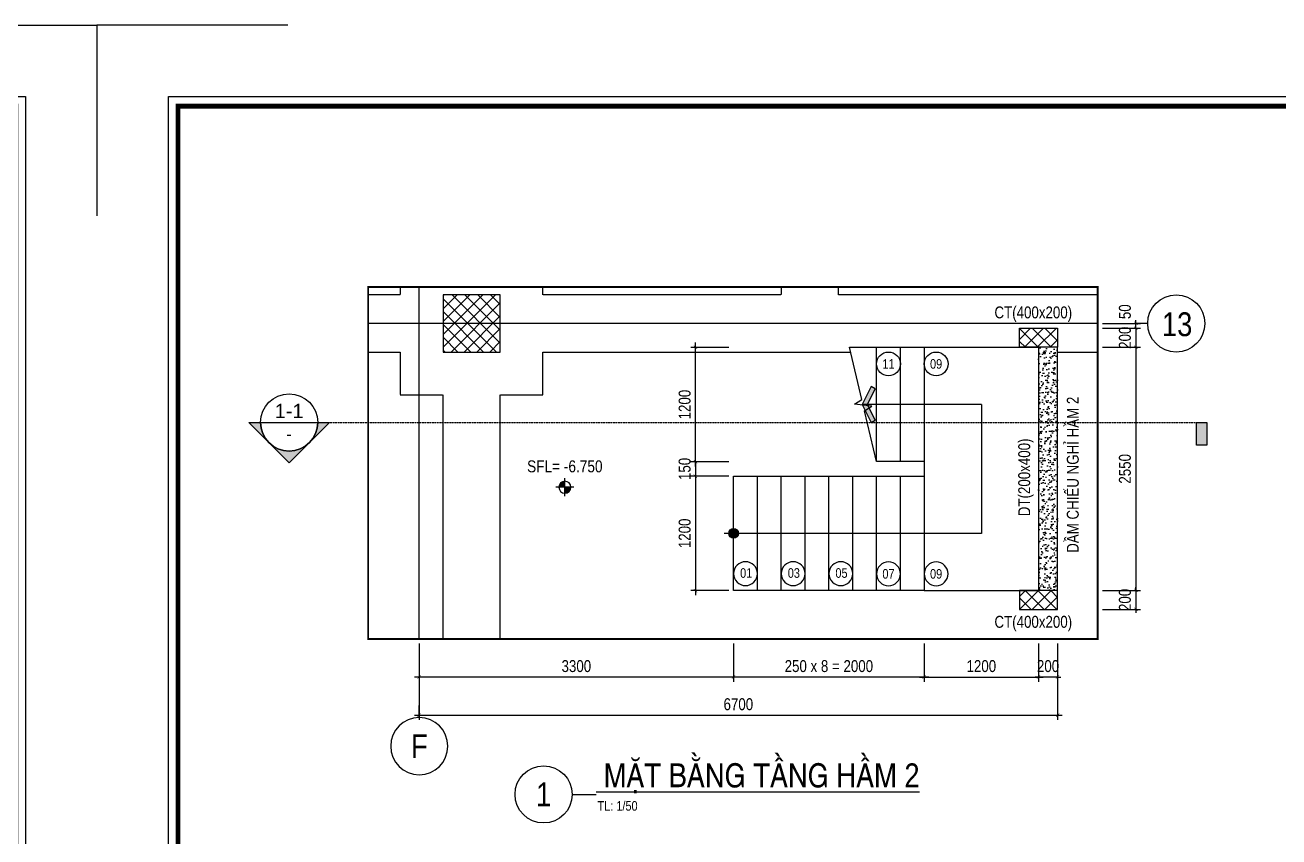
# Model space of a CAD drawing. Header units: millimetres. Extents: x 379264 to 1158416, y -283062 to 356890.
# Drawn here: x 1071576 to 1084734, y -9968 to -1452 of the extents above; entities that cross this region are included whole.
import ezdxf
from ezdxf.enums import TextEntityAlignment as Align

# ---------------------------------------------------------------- set-up
doc = ezdxf.new("R2010")
doc.units = ezdxf.units.MM
for name, pattern in [('CENTER', [2, 1.25, -0.25, 0.25, -0.25]), ('CHI TIET THANG SAN VUON$0$$0$HIDDEN', [0.375, 0.25, -0.125]), ('CHI TIET THANG SAN VUON$0$HIDDEN', [0.375, 0.25, -0.125]), ('HIDDEN', [9.525, 6.35, -3.175])]:
    doc.linetypes.add(name, pattern=pattern)
for name, color, linetype in [('01PM. TEXT A', 3, 'Continuous'), ('02PM. TEXT B', 4, 'Continuous'), ('04PM. THIN', 7, 'Continuous'), ('05PM. FRAME', 4, 'Continuous'), ('06PM. HIDDEN', 4, 'HIDDEN'), ('07PM. WACO', 6, 'Continuous'), ('11PM. DIM', 2, 'Continuous'), ('12PM. GRID', 8, 'CENTER'), ('13PM. HATCH', 8, 'Continuous'), ('BLOCK A - CHI TIET THANG 4$0$Number Step', 94, 'Continuous'), ('CHI TIET THANG SAN VUON$0$Ky hieu Truc', 1, 'Continuous'), ('CHI TIET THANG SAN VUON$0$Number Step', 94, 'Continuous')]:
    doc.layers.add(name, color=color, linetype=linetype)
doc.styles.add('[PMDC2013]STYLE', font='arial.ttf', dxfattribs={"width": 0.8})
doc.styles.add('BLOCK A - CHI TIET THANG 1$0$VNI-HelveC', font='VHELVCN_0.TTF')
doc.styles.add('BLOCK A - CHI TIET THANG 4$0$VNI-HelveCB', font='VHELVCB_0.TTF')
doc.styles.add('CHI TIET THANG SAN VUON$0$$0$Title Block Bold', font='VHELVEB_0.TTF')
doc.styles.add('CHI TIET THANG SAN VUON$0$VNI-HelveC', font='VHELVCN_0.TTF')
doc.styles.add('CHI TIET THANG SAN VUON$0$VNI-HelveCB', font='VHELVCB_0.TTF')
doc.dimstyles.new('BLOCK A - CHI TIET THANG 1$0$Dim 50 (A1-A2)', dxfattribs={"dimscale": 50, "dimtxt": 2.5, "dimasz": 0.7, "dimexe": 1, "dimexo": 1, "dimgap": 1, "dimtad": 1, "dimdec": 0, "dimzin": 12, "dimdsep": 46, "dimtxsty": '[PMDC2013]STYLE', "dimblk": 'ARCHTICK', "dimcen": 0, "dimdle": 1, "dimclrd": 2, "dimclre": 2, "dimclrt": 4, "dimadec": 0, "dimazin": 0, "dimtfac": 1, "dimtdec": 0, "dimtix": 1, "dimtmove": 2, "dimatfit": 3, "dimldrblk": 'ARCHTICK', "dimfxl": 1, "dimtolj": 1, "dimtzin": 0, "dimarcsym": 0})

# ---------------------------------------------------------------- blocks, each defined once
blk = doc.blocks.new('CHG_XX_Khung ten')
blk.add_lwpolyline([(15, 579), (826, 579), (826, 15), (15, 15)], close=True)
at = {"color": 4, "linetype": 'Continuous', "const_width": 1}
blk.add_lwpolyline([(17, 577), (824, 577), (824, 17), (17, 17)], close=True, dxfattribs=at)
at = {"layer": 'Defpoints', "color": 1, "ltscale": 2}
for points in [[(40.06, 594), (0, 594), (0, 554)], [(800.94, 594), (841, 594), (841, 554)]]:
    blk.add_lwpolyline(points, dxfattribs=at)
blk = doc.blocks.new('*U1247')
at = {"layer": '13PM. HATCH'}
h = blk.add_hatch(dxfattribs=at)
h.set_pattern_fill('ANSI37', color=256, scale=30, style=0)
h.set_pattern_definition([(45, (0, -200), (-67.352, 67.352), []), (135, (0, -200), (-67.352, -67.352), [])])
h.paths.add_polyline_path([(-300, 200), (-300, -400), (300, -400), (300, 200)])
at = {"layer": '07PM. WACO'}
blk.add_lwpolyline([(-300, 200), (-300, -400), (300, -400), (300, 200)], close=True, dxfattribs=at)
blk = doc.blocks.new('CHI TIET THANG SAN VUON$0$Number Step')
at = {"color": 0, "linetype": 'ByBlock'}
blk.add_circle((0, 0), 2.5, dxfattribs=at)
at = {"color": 0, "linetype": 'ByBlock', "lineweight": -2, "style": 'CHI TIET THANG SAN VUON$0$VNI-HelveCB'}
blk.add_attdef('TEXT', text='', height=2, dxfattribs=at).set_placement((0, 0), align=Align.MIDDLE)
blk = doc.blocks.new('CHI TIET THANG SAN VUON$0$HTT-Grid')
at = {"linetype": 'ByBlock', "lineweight": -2}
blk.add_line((0, -2.5), (0, 0), dxfattribs=at)
blk.add_circle((0, -8.5), 6, dxfattribs=at)
at = {"linetype": 'ByBlock', "lineweight": -2, "style": 'CHI TIET THANG SAN VUON$0$VNI-HelveC'}
blk.add_attdef('GRID', text='', height=5, dxfattribs=at).set_placement((0, -8.5), align=Align.MIDDLE)
blk = doc.blocks.new('*U1280')
h = blk.add_hatch(color=256)
edge = h.paths.add_edge_path()
edge.add_line((600, 0), (849, 0))
edge.add_line((849, 0), (0, -849))
edge.add_line((0, -849), (-849, 0))
edge.add_line((-849, 0), (-600, 0))
edge.add_arc((0, 0), 600, 180, 360)
blk.add_hatch(color=256).paths.add_polyline_path([(19258, -480), (19043, -480), (19043, 0), (19258, 0)])
blk.add_line((-600, 0), (600, 0))
at = {"linetype": 'CHI TIET THANG SAN VUON$0$$0$HIDDEN', "ltscale": 10}
blk.add_line((600, 0), (19258, 0), dxfattribs=at)
blk.add_lwpolyline([(600, 0), (849, 0), (0, -849), (-849, 0), (-600, 0, 1)], format="xyb", close=True)
blk.add_lwpolyline([(19258, -480), (19043, -480), (19043, 0), (19258, 0)], close=True)
blk.add_circle((0, 0), 600)
at = {"style": 'CHI TIET THANG SAN VUON$0$$0$Title Block Bold', "flags": 8}
blk.add_attdef('VIEWNUMBER', text='', height=300, dxfattribs=at).set_placement((0, 0), align=Align.BOTTOM_CENTER)
blk.add_attdef('DRAWINGREFERENCE', text='', height=250, dxfattribs=at).set_placement((0, -120), align=Align.TOP_CENTER)
blk = doc.blocks.new('BLOCK A - CHI TIET THANG 1$0$13123123213')
at = {"linetype": 'ByBlock'}
h = blk.add_hatch(color=0, dxfattribs=at)
h.paths.add_polyline_path([(0, 1), (0, 0), (1, 0, 0.414214)])
h.paths.add_polyline_path([(0, 0), (-1, 0, 0.414214), (0, -1)])
at = {"color": 0, "linetype": 'ByBlock'}
for p, q in [((-1.5, 0), (1.5, 0)), ((0, -1.5), (0, 1.5))]:
    blk.add_line(p, q, dxfattribs=at)
blk.add_circle((0, 0), 1, dxfattribs=at)
at = {"color": 0, "linetype": 'ByBlock', "lineweight": -2, "style": 'BLOCK A - CHI TIET THANG 1$0$VNI-HelveC'}
for tag, p in [('TEXT1', (0, 10.5)), ('TEXT2', (0, 7)), ('TEXT3', (0, 3.5))]:
    blk.add_attdef(tag, text='', height=2, dxfattribs=at).set_placement(p, align=Align.MIDDLE_CENTER)
blk = doc.blocks.new('MB Ham 2$0$Arrow 60')
at = {"linetype": 'ByBlock', "lineweight": -2}
h = blk.add_hatch(color=0, dxfattribs=at)
h.paths.add_polyline_path([(1.88, 0.94), (1.65, 1.38), (0, 0.56), (-1.65, 1.38), (-1.88, 0.94), (0, 0)], flags=17)
h.paths.add_polyline_path([(1.65, 1.38), (1.88, 0.94), (0, 0), (-1.88, 0.94), (-1.65, 1.38), (0, 0.56)])
blk.add_hatch(color=0, dxfattribs=at).paths.add_polyline_path([(1.65, 1.38), (1.88, 0.94), (0, 0), (-1.88, 0.94), (-1.65, 1.38), (0, 0.56)])
at = {"color": 0, "linetype": 'ByBlock', "lineweight": -2}
blk.add_lwpolyline([(1.65, 1.38), (1.88, 0.94), (0, 0), (-1.88, 0.94), (-1.65, 1.38), (0, 0.56)], close=True, dxfattribs=at)
blk = doc.blocks.new('MB Ham 2$0$Dot')
at = {"linetype": 'ByBlock', "lineweight": -2}
h = blk.add_hatch(color=0, dxfattribs=at)
edge = h.paths.add_edge_path()
edge.add_arc((0, 0), 0.5, 0, 360)
at = {"color": 0, "linetype": 'ByBlock', "lineweight": -2}
blk.add_line((0, -1), (0, 1), dxfattribs=at)
blk.add_circle((0, 0), 0.5, dxfattribs=at)
blk = doc.blocks.new('BLOCK A - CHI TIET THANG 4$0$Number Step')
at = {"color": 0, "linetype": 'ByBlock'}
blk.add_circle((0, 0), 2.5, dxfattribs=at)
at = {"color": 0, "linetype": 'ByBlock', "lineweight": -2, "style": 'BLOCK A - CHI TIET THANG 4$0$VNI-HelveCB'}
blk.add_attdef('TEXT', text='', height=2, dxfattribs=at).set_placement((0, 0), align=Align.MIDDLE)
blk = doc.blocks.new('_ArchTick')
at = {"color": 0, "linetype": 'ByBlock', "const_width": 0.15}
blk.add_lwpolyline([(-0.5, -0.5), (0.5, 0.5)], dxfattribs=at)
blk = doc.blocks.new('*D1281')
at = {"layer": '11PM. DIM', "color": 2, "lineweight": -2, "transparency": 16777216}
for p, q in [((1078961, -6184), (1078561, -6184)), ((1078611, -6134), (1078611, -7434)), ((1078961, -7384), (1078561, -7384))]:
    blk.add_line(p, q, dxfattribs=at)
at = {"layer": 'Defpoints', "color": 0, "transparency": 16777216}
for p in [(1079011, -6184), (1078611, -7384), (1079011, -7384)]:
    blk.add_point(p, dxfattribs=at)
at = {"layer": '11PM. DIM', "color": 2, "lineweight": -2, "transparency": 16777216, "xscale": 35, "yscale": 35, "zscale": 35}
for p, rotation in [((1078611, -6184), 90), ((1078611, -7384), 270)]:
    blk.add_blockref('_ArchTick', p, dxfattribs=dict(at, rotation=rotation))
at = {"layer": '11PM. DIM', "color": 4, "transparency": 16777216, "insert": (1078498, -6784), "char_height": 125, "attachment_point": 5, "rotation": 90, "style": '[PMDC2013]STYLE'}
blk.add_mtext('\\A1;1200', dxfattribs=at)
blk = doc.blocks.new('*D1282')
at = {"layer": '11PM. DIM', "color": 2, "lineweight": -2, "transparency": 16777216}
for p, q in [((1078961, -4833), (1078561, -4833)), ((1078611, -6083), (1078611, -4783)), ((1078961, -6033), (1078561, -6033))]:
    blk.add_line(p, q, dxfattribs=at)
at = {"layer": 'Defpoints', "color": 0, "transparency": 16777216}
for p in [(1078611, -4833), (1079011, -4833), (1079011, -6033)]:
    blk.add_point(p, dxfattribs=at)
at = {"layer": '11PM. DIM', "color": 2, "lineweight": -2, "transparency": 16777216, "xscale": 35, "yscale": 35, "zscale": 35}
for p, rotation in [((1078611, -4833), 90), ((1078611, -6033), 270)]:
    blk.add_blockref('_ArchTick', p, dxfattribs=dict(at, rotation=rotation))
at = {"layer": '11PM. DIM', "color": 4, "transparency": 16777216, "insert": (1078498, -5433), "char_height": 125, "attachment_point": 5, "rotation": 90, "style": '[PMDC2013]STYLE'}
blk.add_mtext('\\A1;1200', dxfattribs=at)
blk = doc.blocks.new('*D1283')
at = {"layer": '11PM. DIM', "color": 2, "lineweight": -2, "transparency": 16777216}
for p, q in [((1078961, -6033), (1078561, -6033)), ((1078611, -6033), (1078611, -5998)), ((1078611, -6033), (1078611, -6184)), ((1078961, -6184), (1078561, -6184)), ((1078611, -6184), (1078611, -6219))]:
    blk.add_line(p, q, dxfattribs=at)
at = {"layer": 'Defpoints', "color": 0, "transparency": 16777216}
for p in [(1079011, -6033), (1078611, -6184), (1079011, -6184)]:
    blk.add_point(p, dxfattribs=at)
at = {"layer": '11PM. DIM', "color": 2, "lineweight": -2, "transparency": 16777216, "xscale": 35, "yscale": 35, "zscale": 35}
for p, rotation in [((1078611, -6033), 270), ((1078611, -6184), 90)]:
    blk.add_blockref('_ArchTick', p, dxfattribs=dict(at, rotation=rotation))
at = {"layer": '11PM. DIM', "color": 4, "transparency": 16777216, "insert": (1078498, -6108), "char_height": 125, "attachment_point": 5, "rotation": 90, "style": '[PMDC2013]STYLE'}
blk.add_mtext('\\A1;150', dxfattribs=at)
blk = doc.blocks.new('*D1284')
at = {"layer": '11PM. DIM', "color": 2, "lineweight": -2, "transparency": 16777216}
for p, q in [((1082882, -4832), (1083282, -4832)), ((1083232, -4782), (1083232, -7432)), ((1082882, -7382), (1083282, -7382))]:
    blk.add_line(p, q, dxfattribs=at)
at = {"layer": 'Defpoints', "color": 0, "transparency": 16777216}
for p in [(1082832, -4832), (1082832, -7382), (1083232, -7382)]:
    blk.add_point(p, dxfattribs=at)
at = {"layer": '11PM. DIM', "color": 2, "lineweight": -2, "transparency": 16777216, "xscale": 35, "yscale": 35, "zscale": 35}
for p, rotation in [((1083232, -4832), 90), ((1083232, -7382), 270)]:
    blk.add_blockref('_ArchTick', p, dxfattribs=dict(at, rotation=rotation))
at = {"layer": '11PM. DIM', "color": 4, "transparency": 16777216, "insert": (1083118, -6107), "char_height": 125, "attachment_point": 5, "rotation": 90, "style": '[PMDC2013]STYLE'}
blk.add_mtext('\\A1;2550', dxfattribs=at)
blk = doc.blocks.new('*D1285')
at = {"layer": '11PM. DIM', "color": 2, "lineweight": -2, "transparency": 16777216}
for p, q in [((1083232, -7382), (1083232, -7347)), ((1082882, -7382), (1083282, -7382)), ((1083232, -7382), (1083232, -7582)), ((1082882, -7582), (1083282, -7582)), ((1083232, -7582), (1083232, -7617))]:
    blk.add_line(p, q, dxfattribs=at)
at = {"layer": 'Defpoints', "color": 0, "transparency": 16777216}
for p in [(1082832, -7382), (1082832, -7582), (1083232, -7582)]:
    blk.add_point(p, dxfattribs=at)
at = {"layer": '11PM. DIM', "color": 2, "lineweight": -2, "transparency": 16777216, "xscale": 35, "yscale": 35, "zscale": 35}
for p, rotation in [((1083232, -7382), 270), ((1083232, -7582), 90)]:
    blk.add_blockref('_ArchTick', p, dxfattribs=dict(at, rotation=rotation))
at = {"layer": '11PM. DIM', "color": 4, "transparency": 16777216, "insert": (1083118, -7482), "char_height": 125, "attachment_point": 5, "rotation": 90, "style": '[PMDC2013]STYLE'}
blk.add_mtext('\\A1;200', dxfattribs=at)
blk = doc.blocks.new('*D1286')
at = {"layer": '11PM. DIM', "color": 2, "lineweight": -2, "transparency": 16777216}
for p, q in [((1083232, -4632), (1083232, -4597)), ((1082882, -4632), (1083282, -4632)), ((1083232, -4632), (1083232, -4832)), ((1082882, -4832), (1083282, -4832)), ((1083232, -4832), (1083232, -4867))]:
    blk.add_line(p, q, dxfattribs=at)
at = {"layer": 'Defpoints', "color": 0, "transparency": 16777216}
for p in [(1082832, -4632), (1082832, -4832), (1083232, -4832)]:
    blk.add_point(p, dxfattribs=at)
at = {"layer": '11PM. DIM', "color": 2, "lineweight": -2, "transparency": 16777216, "xscale": 35, "yscale": 35, "zscale": 35}
for p, rotation in [((1083232, -4632), 270), ((1083232, -4832), 90)]:
    blk.add_blockref('_ArchTick', p, dxfattribs=dict(at, rotation=rotation))
at = {"layer": '11PM. DIM', "color": 4, "transparency": 16777216, "insert": (1083118, -4732), "char_height": 125, "attachment_point": 5, "rotation": 90, "style": '[PMDC2013]STYLE'}
blk.add_mtext('\\A1;200', dxfattribs=at)
blk = doc.blocks.new('*D1287')
at = {"layer": '11PM. DIM', "color": 2, "lineweight": -2, "transparency": 16777216}
for p, q in [((1082211, -7941), (1082211, -8341)), ((1082411, -7941), (1082411, -8341)), ((1082211, -8291), (1082176, -8291)), ((1082411, -8291), (1082211, -8291)), ((1082411, -8291), (1082446, -8291))]:
    blk.add_line(p, q, dxfattribs=at)
at = {"layer": 'Defpoints', "color": 0, "transparency": 16777216}
for p in [(1082211, -7891), (1082411, -7891), (1082211, -8291)]:
    blk.add_point(p, dxfattribs=at)
at = {"layer": '11PM. DIM', "color": 2, "lineweight": -2, "transparency": 16777216, "xscale": 35, "yscale": 35, "zscale": 35}
blk.add_blockref('_ArchTick', (1082211, -8291), dxfattribs=at)
at = {"layer": '11PM. DIM', "color": 2, "lineweight": -2, "transparency": 16777216, "xscale": 35, "yscale": 35, "zscale": 35, "rotation": 180}
blk.add_blockref('_ArchTick', (1082411, -8291), dxfattribs=at)
at = {"layer": '11PM. DIM', "color": 4, "transparency": 16777216, "insert": (1082311, -8177), "char_height": 125, "attachment_point": 5, "style": '[PMDC2013]STYLE'}
blk.add_mtext('\\A1;200', dxfattribs=at)
blk = doc.blocks.new('*D1288')
at = {"layer": '11PM. DIM', "color": 2, "lineweight": -2, "transparency": 16777216}
for p, q in [((1079011, -7941), (1079011, -8341)), ((1081011, -7941), (1081011, -8341)), ((1081061, -8291), (1078961, -8291))]:
    blk.add_line(p, q, dxfattribs=at)
at = {"layer": 'Defpoints', "color": 0, "transparency": 16777216}
for p in [(1079011, -7891), (1081011, -7891), (1079011, -8291)]:
    blk.add_point(p, dxfattribs=at)
at = {"layer": '11PM. DIM', "color": 2, "lineweight": -2, "transparency": 16777216, "xscale": 35, "yscale": 35, "zscale": 35, "rotation": 180}
blk.add_blockref('_ArchTick', (1079011, -8291), dxfattribs=at)
at = {"layer": '11PM. DIM', "color": 2, "lineweight": -2, "transparency": 16777216, "xscale": 35, "yscale": 35, "zscale": 35}
blk.add_blockref('_ArchTick', (1081011, -8291), dxfattribs=at)
at = {"layer": '11PM. DIM', "color": 4, "transparency": 16777216, "insert": (1080011, -8177), "char_height": 125, "attachment_point": 5, "style": '[PMDC2013]STYLE'}
blk.add_mtext('\\A1;250 x 8 = 2000', dxfattribs=at)
blk = doc.blocks.new('*D1289')
at = {"layer": '11PM. DIM', "color": 2, "lineweight": -2, "transparency": 16777216}
for p, q in [((1075711, -7941), (1075711, -8341)), ((1079011, -7941), (1079011, -8341)), ((1079061, -8291), (1075661, -8291))]:
    blk.add_line(p, q, dxfattribs=at)
at = {"layer": 'Defpoints', "color": 0, "transparency": 16777216}
for p in [(1075711, -7891), (1079011, -7891), (1075711, -8291)]:
    blk.add_point(p, dxfattribs=at)
at = {"layer": '11PM. DIM', "color": 2, "lineweight": -2, "transparency": 16777216, "xscale": 35, "yscale": 35, "zscale": 35, "rotation": 180}
blk.add_blockref('_ArchTick', (1075711, -8291), dxfattribs=at)
at = {"layer": '11PM. DIM', "color": 2, "lineweight": -2, "transparency": 16777216, "xscale": 35, "yscale": 35, "zscale": 35}
blk.add_blockref('_ArchTick', (1079011, -8291), dxfattribs=at)
at = {"layer": '11PM. DIM', "color": 4, "transparency": 16777216, "insert": (1077361, -8177), "char_height": 125, "attachment_point": 5, "style": '[PMDC2013]STYLE'}
blk.add_mtext('\\A1;3300', dxfattribs=at)
blk = doc.blocks.new('*D1290')
at = {"layer": '11PM. DIM', "color": 2, "lineweight": -2, "transparency": 16777216}
for p, q in [((1075711, -7941), (1075711, -8741)), ((1082411, -7941), (1082411, -8741)), ((1075661, -8691), (1082461, -8691))]:
    blk.add_line(p, q, dxfattribs=at)
at = {"layer": 'Defpoints', "color": 0, "transparency": 16777216}
for p in [(1075711, -7891), (1082411, -7891), (1082411, -8691)]:
    blk.add_point(p, dxfattribs=at)
at = {"layer": '11PM. DIM', "color": 2, "lineweight": -2, "transparency": 16777216, "xscale": 35, "yscale": 35, "zscale": 35, "rotation": 180}
blk.add_blockref('_ArchTick', (1075711, -8691), dxfattribs=at)
at = {"layer": '11PM. DIM', "color": 2, "lineweight": -2, "transparency": 16777216, "xscale": 35, "yscale": 35, "zscale": 35}
blk.add_blockref('_ArchTick', (1082411, -8691), dxfattribs=at)
at = {"layer": '11PM. DIM', "color": 4, "transparency": 16777216, "insert": (1079061, -8577), "char_height": 125, "attachment_point": 5, "style": '[PMDC2013]STYLE'}
blk.add_mtext('\\A1;6700', dxfattribs=at)
blk = doc.blocks.new('*D1291')
at = {"layer": '11PM. DIM', "color": 2, "lineweight": -2, "transparency": 16777216}
for p, q in [((1081011, -7941), (1081011, -8341)), ((1082211, -7941), (1082211, -8341)), ((1080961, -8291), (1082261, -8291))]:
    blk.add_line(p, q, dxfattribs=at)
at = {"layer": 'Defpoints', "color": 0, "transparency": 16777216}
for p in [(1081011, -7891), (1082211, -7891), (1082211, -8291)]:
    blk.add_point(p, dxfattribs=at)
at = {"layer": '11PM. DIM', "color": 2, "lineweight": -2, "transparency": 16777216, "xscale": 35, "yscale": 35, "zscale": 35, "rotation": 180}
blk.add_blockref('_ArchTick', (1081011, -8291), dxfattribs=at)
at = {"layer": '11PM. DIM', "color": 2, "lineweight": -2, "transparency": 16777216, "xscale": 35, "yscale": 35, "zscale": 35}
blk.add_blockref('_ArchTick', (1082211, -8291), dxfattribs=at)
at = {"layer": '11PM. DIM', "color": 4, "transparency": 16777216, "insert": (1081611, -8177), "char_height": 125, "attachment_point": 5, "style": '[PMDC2013]STYLE'}
blk.add_mtext('\\A1;1200', dxfattribs=at)
blk = doc.blocks.new('CHI TIET THANG SAN VUON$0$HTT-Title')
at = {"lineweight": -2}
blk.add_line((6, 0), (11, 0), dxfattribs=at)
at = {"linetype": 'ByBlock', "lineweight": -2}
blk.add_circle((0, 0), 6, dxfattribs=at)
at = {"linetype": 'ByBlock', "lineweight": -2, "style": 'CHI TIET THANG SAN VUON$0$VNI-HelveCB'}
blk.add_attdef('DWG.NAME', text='', height=5, dxfattribs=at).set_placement((11, 0), align=Align.BOTTOM_LEFT)
blk.add_attdef('NUMBER', text='', height=5, dxfattribs=at).set_placement((0, 0), align=Align.MIDDLE_CENTER)
at = {"linetype": 'ByBlock', "lineweight": -2, "style": 'CHI TIET THANG SAN VUON$0$VNI-HelveC'}
blk.add_attdef('SCALE', text='', height=2, dxfattribs=at).set_placement((11.32, -1.41), align=Align.TOP_LEFT)
blk = doc.blocks.new('*D1302')
at = {"layer": '11PM. DIM', "color": 2, "lineweight": -2, "transparency": 16777216}
for p, q in [((1082882, -4582), (1083282, -4582)), ((1083232, -4582), (1083232, -4547)), ((1083232, -4632), (1083232, -4582)), ((1082882, -4632), (1083282, -4632)), ((1083232, -4632), (1083232, -4667))]:
    blk.add_line(p, q, dxfattribs=at)
at = {"layer": 'Defpoints', "color": 0, "transparency": 16777216}
for p in [(1082832, -4582), (1083232, -4582), (1082832, -4632)]:
    blk.add_point(p, dxfattribs=at)
at = {"layer": '11PM. DIM', "color": 2, "lineweight": -2, "transparency": 16777216, "xscale": 35, "yscale": 35, "zscale": 35}
for p, rotation in [((1083232, -4582), 270), ((1083232, -4632), 90)]:
    blk.add_blockref('_ArchTick', p, dxfattribs=dict(at, rotation=rotation))
at = {"layer": '11PM. DIM', "color": 4, "transparency": 16777216, "insert": (1083118, -4459), "char_height": 125, "attachment_point": 5, "rotation": 90, "style": '[PMDC2013]STYLE'}
blk.add_mtext('\\A1;50', dxfattribs=at)

msp = doc.modelspace()

# ---------------------------------------------------------------- block references
at = {"layer": '04PM. THIN', "xscale": 50, "yscale": 50, "zscale": 50}
msp.add_blockref('CHG_XX_Khung ten', (1030279.92, -31152.33), dxfattribs=at)

# ---------------------------------------------------------------- next in the draw order: block references
msp.add_blockref('CHG_XX_Khung ten', (1072329.92, -31152.33), dxfattribs=at)

# ---------------------------------------------------------------- next in the draw order: hatches: boundary and pattern name
at = {"layer": '13PM. HATCH'}
h = msp.add_hatch(dxfattribs=at)
h.set_pattern_fill('ANSI37', color=256, scale=30, angle=90, style=0)
h.set_pattern_definition([(135, (259364.57, 186789.49), (-67.351921, -67.351921), []), (225, (259364.57, 186789.49), (67.351921, -67.351921), [])])
h.paths.add_polyline_path([(1082411.4, -4631.67), (1082411.4, -4831.67), (1082011.4, -4831.67), (1082011.4, -4631.67)])
h = msp.add_hatch(dxfattribs=at)
h.set_pattern_fill('AR-SAND', color=256, scale=1.5, angle=-135, style=0)
h.set_pattern_definition([(262.5, (1231649.543, -11990.83), (53.607202, -50.213023), [0, -57.912, 0, -64.77, 0, -61.9125]), (232.5, (1231649.54, -11990.83), (28.35164, -123.70993), [0, -31.242, 0, -52.197, 0, -20.0025]), (192.5, (1231682.68, -11957.69), (-83.744974, -84.049847), [0, -19.05, 0, -68.58, 0, -89.535]), (182.5, (1231682.68, -11957.69), (-57.342166, -104.63262), [0, -9.525, 0, -44.958, 0, -51.435])])
h.paths.add_polyline_path([(1082211.4, -4831.67), (1082211.4, -7381.67), (1082411.4, -7381.67), (1082411.4, -4831.67)])
h = msp.add_hatch(dxfattribs=at)
h.set_pattern_fill('ANSI37', color=256, scale=30, angle=90, style=0)
h.set_pattern_definition([(135, (259368.48, 186789.49), (-67.351921, -67.351921), []), (225, (259368.48, 186789.49), (67.351921, -67.351921), [])])
h.paths.add_polyline_path([(1082411.4, -7583.67), (1082411.4, -7383.67), (1082011.4, -7383.67), (1082011.4, -7583.67)])

# ---------------------------------------------------------------- next in the draw order: linework, layer by layer
at = {"linetype": 'CHI TIET THANG SAN VUON$0$HIDDEN', "ltscale": 10, "const_width": 20}
msp.add_lwpolyline([(1082832.01, -7891.25), (1075176.38, -7891.25), (1075176.38, -4199.93), (1082832.01, -4199.93)], close=True, dxfattribs=at)
at = {"layer": '05PM. FRAME', "ltscale": 0.25}
for p, q in [((1081011.4, -4831.67), (1081011.4, -7383.67)), ((1081011.4, -4831.67), (1082211.4, -4831.67)), ((1082411.4, -7383.67), (1082411.4, -4831.67)), ((1081011.4, -7383.67), (1082211.4, -7383.67))]:
    msp.add_line(p, q, dxfattribs=at)
for points in [[(1080228.16, -4831.67), (1081011.4, -4831.67), (1081011.4, -6031.67), (1080511.4, -6031.67)], [(1080511.4, -6031.67), (1080385.91, -5500), (1080462.3, -5449.87), (1080280.82, -5428.49), (1080357.2, -5378.35), (1080228.16, -4831.67)]]:
    msp.add_lwpolyline(points, dxfattribs=at)
msp.add_lwpolyline([(1081011.4, -7383.67), (1079011.4, -7383.67), (1079011.4, -6183.67), (1081011.4, -6183.67)], close=True, dxfattribs=at)
at = {"layer": '06PM. HIDDEN', "linetype": 'HIDDEN', "ltscale": 0.25}
msp.add_line((1082211.4, -4831.67), (1082211.4, -7383.67), dxfattribs=at)
at = {"layer": '06PM. HIDDEN', "linetype": 'HIDDEN', "ltscale": 0.25, "flags": 128}
for points in [[(1075510.95, -4199.93), (1075510.95, -4281.67)], [(1079510.95, -4281.67), (1077010.95, -4281.67), (1077010.95, -4199.93)], [(1079510.95, -4199.93), (1079510.95, -4281.67)], [(1080110.95, -4281.67), (1080110.95, -4199.93)], [(1075510.95, -4281.67), (1075176.38, -4281.67)], [(1082832.01, -4281.67), (1080110.95, -4281.67)], [(1075176.38, -4881.67), (1075510.95, -4881.67)], [(1075510.95, -4881.67), (1075510.95, -5331.67), (1075960.95, -5331.67)], [(1076560.95, -5331.67), (1077010.95, -5331.67), (1077010.95, -4881.67)], [(1077010.95, -4881.67), (1080239.97, -4881.67)], [(1082411.4, -4881.67), (1082832.01, -4881.67)], [(1075960.95, -5331.67), (1075960.95, -7891.25)], [(1076560.95, -7891.25), (1076560.95, -5331.67)]]:
    msp.add_lwpolyline(points, dxfattribs=at)
at = {"layer": '07PM. WACO'}
for points in [[(1082411.4, -4631.67), (1082411.4, -4831.67), (1082011.4, -4831.67), (1082011.4, -4631.67)], [(1082411.4, -7583.67), (1082411.4, -7383.67), (1082011.4, -7383.67), (1082011.4, -7583.67)]]:
    msp.add_lwpolyline(points, close=True, dxfattribs=at)
at = {"layer": '12PM. GRID', "ltscale": 3}
for p, q in [((1075710.95, -7891.25), (1075710.95, -4199.93)), ((1082832.01, -4581.67), (1075176.38, -4581.67))]:
    msp.add_line(p, q, dxfattribs=at)
at = {"layer": '13PM. HATCH'}
for p, q in [((1080511.4, -6031.67), (1080511.4, -4831.67)), ((1080761.4, -6031.67), (1080761.4, -4831.67)), ((1081611.4, -5431.67), (1080359.38, -5431.67)), ((1081611.4, -5431.67), (1081611.4, -6783.67)), ((1079261.4, -7383.67), (1079261.4, -6183.67)), ((1079511.4, -7383.67), (1079511.4, -6183.67)), ((1079761.4, -7383.67), (1079761.4, -6183.67)), ((1080011.4, -7383.67), (1080011.4, -6183.67)), ((1080261.4, -7383.67), (1080261.4, -6183.67)), ((1080511.4, -7383.67), (1080511.4, -6183.67)), ((1080761.4, -7383.67), (1080761.4, -6183.67)), ((1081611.4, -6783.67), (1079011.4, -6783.67))]:
    msp.add_line(p, q, dxfattribs=at)

# ---------------------------------------------------------------- next in the draw order: block references
msp.add_blockref('*U1247', (1076262.95, -4481.66))
at = {"layer": '01PM. TEXT A'}
ref = msp.add_blockref('CHI TIET THANG SAN VUON$0$HTT-Title', (1077017.71, -9521.97), dxfattribs=dict(at, xscale=50, yscale=50, zscale=50))
ref.add_attrib('NUMBER', '1', dxfattribs={"layer": '0', "color": 0, "linetype": 'ByBlock', "lineweight": -2, "height": 250, "style": 'CHI TIET THANG SAN VUON$0$VNI-HelveCB'}).set_placement((1077017.71, -9521.97), align=Align.MIDDLE_CENTER)
ref.add_attrib('DWG.NAME', '%%u MAËT BAÈNG TAÀNG HAÀM 2', dxfattribs={"layer": '0', "color": 3, "linetype": 'ByBlock', "lineweight": -2, "height": 250, "style": 'CHI TIET THANG SAN VUON$0$VNI-HelveCB'}).set_placement((1077567.71, -9521.97), align=Align.BOTTOM_LEFT)
ref.add_attrib('SCALE', 'TL: 1/50', dxfattribs={"layer": '0', "color": 0, "linetype": 'ByBlock', "lineweight": -2, "height": 100, "style": 'CHI TIET THANG SAN VUON$0$VNI-HelveC'}).set_placement((1077583.48, -9592.66), align=Align.TOP_LEFT)
at = {"layer": '02PM. TEXT B'}
ref = msp.add_blockref('BLOCK A - CHI TIET THANG 1$0$13123123213', (1077240.33, -6299.76), dxfattribs=dict(at, xscale=-62.5, yscale=62.5, zscale=62.5))
ref.add_attrib('TEXT3', 'SFL= -6.750', dxfattribs={"layer": '0', "color": 0, "linetype": 'ByBlock', "lineweight": -2, "height": 125, "style": 'BLOCK A - CHI TIET THANG 1$0$VNI-HelveC'}).set_placement((1077240, -6081.01), align=Align.MIDDLE_CENTER)
at = {"layer": '07PM. WACO'}
ref = msp.add_blockref('*U1280', (1074346.74, -5620.11), dxfattribs=dict(at, xscale=0.5, yscale=0.5, zscale=0.5))
ref.add_attrib('VIEWNUMBER', '1-1', dxfattribs={"layer": '0', "height": 150, "style": 'CHI TIET THANG SAN VUON$0$$0$Title Block Bold'}).set_placement((1074346.74, -5620.11), align=Align.BOTTOM_CENTER)
ref.add_attrib('DRAWINGREFERENCE', '-', dxfattribs={"layer": '0', "height": 125, "style": 'CHI TIET THANG SAN VUON$0$$0$Title Block Bold'}).set_placement((1074346.74, -5680.11), align=Align.TOP_CENTER)
at = {"layer": '13PM. HATCH', "yscale": 100, "zscale": 100}
for name, p, xscale, rotation in [('MB Ham 2$0$Arrow 60', (1080359.38, -5431.67), -100, 270.0000000000001), ('MB Ham 2$0$Dot', (1079011.4, -6783.67), 100, 90.00000000000001)]:
    msp.add_blockref(name, p, dxfattribs=dict(at, xscale=xscale, rotation=rotation))
at = {"layer": 'BLOCK A - CHI TIET THANG 4$0$Number Step'}
ref = msp.add_blockref('BLOCK A - CHI TIET THANG 4$0$Number Step', (1080636.4, -5006.67), dxfattribs=dict(at, xscale=50, yscale=50, zscale=50, rotation=90))
ref.add_attrib('TEXT', '11', dxfattribs={"layer": '0', "color": 0, "linetype": 'ByBlock', "lineweight": -2, "height": 100, "style": 'BLOCK A - CHI TIET THANG 4$0$VNI-HelveCB'}).set_placement((1080636.4, -5006.67), align=Align.MIDDLE)
ref = msp.add_blockref('BLOCK A - CHI TIET THANG 4$0$Number Step', (1081136.4, -5006.67), dxfattribs=dict(at, xscale=50, yscale=50, zscale=50, rotation=90))
ref.add_attrib('TEXT', '09', dxfattribs={"layer": '0', "color": 0, "linetype": 'ByBlock', "lineweight": -2, "height": 100, "style": 'BLOCK A - CHI TIET THANG 4$0$VNI-HelveCB'}).set_placement((1081136.4, -5006.67), align=Align.MIDDLE)
ref = msp.add_blockref('BLOCK A - CHI TIET THANG 4$0$Number Step', (1080636.4, -7208.67), dxfattribs=dict(at, xscale=-50, yscale=50, zscale=50, rotation=270))
ref.add_attrib('TEXT', '07', dxfattribs={"layer": '0', "color": 0, "linetype": 'ByBlock', "lineweight": -2, "height": 100, "style": 'BLOCK A - CHI TIET THANG 4$0$VNI-HelveCB'}).set_placement((1080636.4, -7208.67), align=Align.MIDDLE)
ref = msp.add_blockref('BLOCK A - CHI TIET THANG 4$0$Number Step', (1081136.4, -7208.67), dxfattribs=dict(at, xscale=-50, yscale=50, zscale=50, rotation=270))
ref.add_attrib('TEXT', '09', dxfattribs={"layer": '0', "color": 0, "linetype": 'ByBlock', "lineweight": -2, "height": 100, "style": 'BLOCK A - CHI TIET THANG 4$0$VNI-HelveCB'}).set_placement((1081136.4, -7208.67), align=Align.MIDDLE)
at = {"layer": 'CHI TIET THANG SAN VUON$0$Ky hieu Truc'}
ref = msp.add_blockref('CHI TIET THANG SAN VUON$0$HTT-Grid', (1083232.01, -4581.67), dxfattribs=dict(at, xscale=50, yscale=50, zscale=50, rotation=90.00000000000001))
ref.add_attrib('GRID', '13', dxfattribs={"layer": '0', "linetype": 'ByBlock', "lineweight": -2, "height": 250, "style": 'CHI TIET THANG SAN VUON$0$VNI-HelveC'}).set_placement((1083665.68, -4590.34), align=Align.MIDDLE)
ref = msp.add_blockref('CHI TIET THANG SAN VUON$0$HTT-Grid', (1075712.95, -8591.25), dxfattribs=dict(at, xscale=-50, yscale=50, zscale=50))
ref.add_attrib('GRID', 'F', dxfattribs={"layer": '0', "linetype": 'ByBlock', "lineweight": -2, "height": 250, "style": 'CHI TIET THANG SAN VUON$0$VNI-HelveC'}).set_placement((1075712.95, -9016.25), align=Align.MIDDLE)
at = {"layer": 'CHI TIET THANG SAN VUON$0$Number Step'}
ref = msp.add_blockref('CHI TIET THANG SAN VUON$0$Number Step', (1079136.4, -7206.66), dxfattribs=dict(at, xscale=-50, yscale=50, zscale=50, rotation=90))
ref.add_attrib('TEXT', '01', dxfattribs={"layer": '0', "color": 0, "linetype": 'ByBlock', "lineweight": -2, "height": 100, "style": 'CHI TIET THANG SAN VUON$0$VNI-HelveCB'}).set_placement((1079143.34, -7199.73), align=Align.MIDDLE)
ref = msp.add_blockref('CHI TIET THANG SAN VUON$0$Number Step', (1079636.4, -7206.66), dxfattribs=dict(at, xscale=-50, yscale=50, zscale=50, rotation=90))
ref.add_attrib('TEXT', '03', dxfattribs={"layer": '0', "color": 0, "linetype": 'ByBlock', "lineweight": -2, "height": 100, "style": 'CHI TIET THANG SAN VUON$0$VNI-HelveCB'}).set_placement((1079643.34, -7199.73), align=Align.MIDDLE)
ref = msp.add_blockref('CHI TIET THANG SAN VUON$0$Number Step', (1080136.4, -7206.66), dxfattribs=dict(at, xscale=-50, yscale=50, zscale=50, rotation=90))
ref.add_attrib('TEXT', '05', dxfattribs={"layer": '0', "color": 0, "linetype": 'ByBlock', "lineweight": -2, "height": 100, "style": 'CHI TIET THANG SAN VUON$0$VNI-HelveCB'}).set_placement((1080143.34, -7199.73), align=Align.MIDDLE)

# ---------------------------------------------------------------- next in the draw order: texts
at = {"layer": '01PM. TEXT A', "style": '[PMDC2013]STYLE', "width": 0.8}
for p in [(1081748.7, -4528.62, -0.01), (1081748.7, -7774.44, -0.01)]:
    msp.add_text('CT(400x200)', height=125, dxfattribs=at).set_placement(p)
for s, p in [('DẦM CHIẾU NGHỈ HẦM 2', (1082633.25, -6988.04, -0.01)), ('DT(200x400)', (1082123.43, -6604.09, -0.01))]:
    msp.add_text(s, height=125, rotation=90, dxfattribs=at).set_placement(p)

# ---------------------------------------------------------------- next in the draw order: dimensions: what is measured, and where the dimension line sits
at = {"layer": '11PM. DIM'}
dim = msp.add_linear_dim(base=(1083232.01, -4581.67), p1=(1082832.01, -4631.67), p2=(1082832.01, -4581.67), angle=90, dimstyle='BLOCK A - CHI TIET THANG 1$0$Dim 50 (A1-A2)', dxfattribs=at)
dim.commit()
dim.dimension.update_dxf_attribs({"geometry": '*D1302', "text_midpoint": (1083118.19, -4458.87), "dimtype": 160})
for base, p1, p2, angle, picture, middle in [((1083232.01, -4831.67), (1082832.01, -4631.67), (1082832.01, -4831.67), 270, '*D1286', (1083118.19, -4731.67)), ((1078611.4, -4833.21), (1079011.4, -6033.21), (1079011.4, -4833.21), 90, '*D1282', (1078497.58, -5433.21)), ((1083232.01, -7381.67), (1082832.01, -4831.67), (1082832.01, -7381.67), 270, '*D1284', (1083118.19, -6106.67)), ((1078611.4, -6183.67), (1079011.4, -6033.21), (1079011.4, -6183.67), 270, '*D1283', (1078497.58, -6108.44)), ((1078611.4, -7383.67), (1079011.4, -6183.67), (1079011.4, -7383.67), 270, '*D1281', (1078497.58, -6783.67)), ((1083232.01, -7581.67), (1082832.01, -7381.67), (1082832.01, -7581.67), 270, '*D1285', (1083118.19, -7481.67)), ((1075710.95, -8291.25), (1079011.42, -7891.25), (1075710.95, -7891.25), 180, '*D1289', (1077361.19, -8177.39)), ((1082411.42, -8691.25), (1075710.95, -7891.25), (1082411.42, -7891.25), 180, '*D1290', (1079061.19, -8577.43)), ((1082211.42, -8291.25), (1082411.42, -7891.25), (1082211.42, -7891.25), 180, '*D1287', (1082311.42, -8177.43))]:
    dim = msp.add_linear_dim(base=base, p1=p1, p2=p2, angle=angle, dimstyle='BLOCK A - CHI TIET THANG 1$0$Dim 50 (A1-A2)', dxfattribs=at)
    dim.commit()
    dim.dimension.update_dxf_attribs({"geometry": picture, "text_midpoint": middle})
dim = msp.add_linear_dim(base=(1079011.42, -8291.25), p1=(1081011.42, -7891.25), p2=(1079011.42, -7891.25), angle=180, text='250 x 8 = <>', dimstyle='BLOCK A - CHI TIET THANG 1$0$Dim 50 (A1-A2)', dxfattribs=at)
dim.commit()
dim.dimension.update_dxf_attribs({"geometry": '*D1288', "text_midpoint": (1080011.42, -8177.43)})
dim = msp.add_linear_dim(base=(1082211.42, -8291.25), p1=(1081011.42, -7891.25), p2=(1082211.42, -7891.25), dimstyle='BLOCK A - CHI TIET THANG 1$0$Dim 50 (A1-A2)', dxfattribs=at)
dim.commit()
dim.dimension.update_dxf_attribs({"geometry": '*D1291', "text_midpoint": (1081611.42, -8177.43)})

doc.saveas('drawing.dxf')
